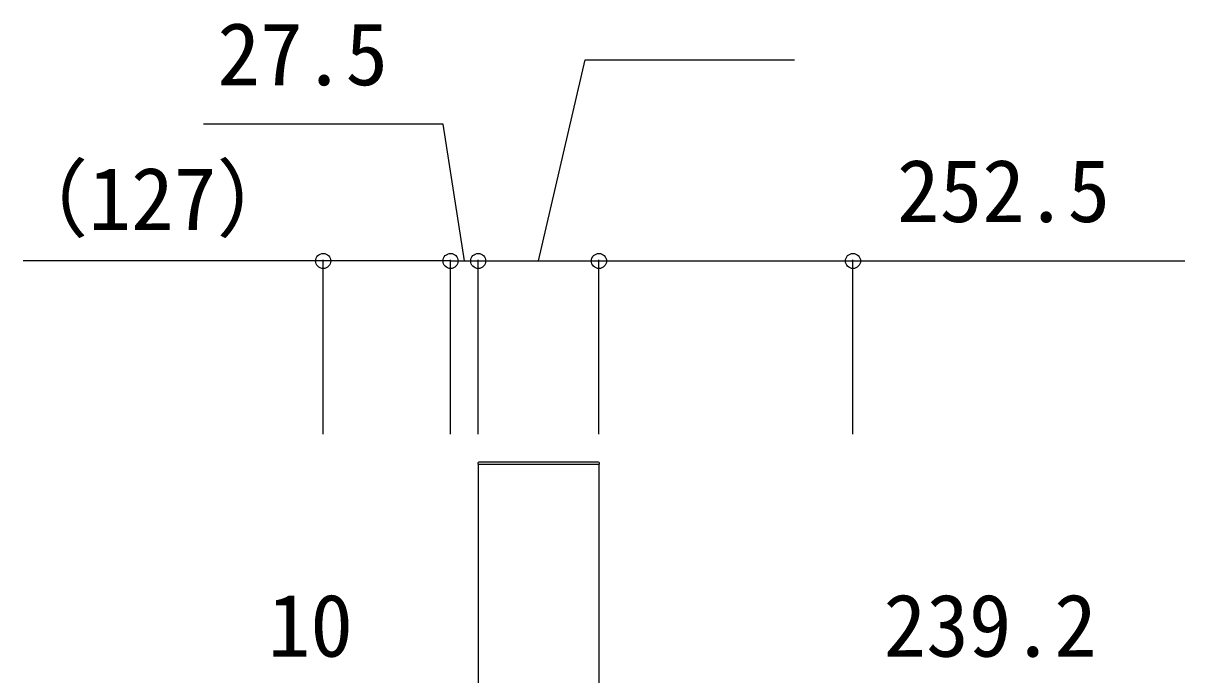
# Model space of a CAD drawing. Units: millimetres, scale not verified. Extents: x -4375 to 4375, y -6498 to 6471.
# Drawn here: x 2346 to 3500, y 2374 to 3022 of the extents above; entities that cross this region are included whole.
import ezdxf
from ezdxf.enums import TextEntityAlignment as Align

# ---------------------------------------------------------------- set-up
doc = ezdxf.new("R2010")
doc.units = ezdxf.units.MM
doc.header["$LTSCALE"] = 30
for name, color, linetype in [('0-2_YKK_13', 4, 'Continuous'), ('0-3_YKK_A1', 4, 'Continuous'), ('0-4_YKK_D', 6, 'Continuous')]:
    doc.layers.add(name, color=color, linetype=linetype)
doc.styles.add('ＭＳ ゴシック', font='')
doc.styles.get('ＭＳ ゴシック').set_extended_font_data('MS Gothic')

msp = doc.modelspace()

# ---------------------------------------------------------------- linework, layer by layer
at = {"layer": '0-2_YKK_13'}
for p, q in [((2798.5, 2583.52), (2917.5, 2583.52)), ((2917.44, 2585.52), (2798.56, 2585.52)), ((2827.5, 2583.51), (2888.5, 2583.51)), ((2917.5, 2583.52), (2918.5, 2583.52)), ((2918.5, 2583.52), (2918.44, 2584.58))]:
    msp.add_line(p, q, dxfattribs=at)
msp.add_lwpolyline([(2797.56, 2584.58), (2797.5, 2583.52), (2798.5, 2583.52)], dxfattribs=at)
for centre, start, end in [((2798.56, 2584.52), 90, 176.5), ((2917.44, 2584.52), 3.5, 90)]:
    msp.add_arc(centre, 1, start, end, dxfattribs=at)
at = {"layer": '0-3_YKK_A1'}
for p, q in [((2798, 2583.5), (2918, 2583.5)), ((2798, 2583.5), (2798, 983.5)), ((2802.5, 2583.5), (2883.5, 2583.5)), ((2918, 2583.5), (2918, 983.5))]:
    msp.add_line(p, q, dxfattribs=at)
at = {"layer": '0-4_YKK_D'}
for p, q in [((2643.9, 2613.52), (2643.9, 2786.52)), ((2770.5, 2785.52), (2740.5, 2785.52)), ((2770.5, 2613.52), (2770.5, 2786.52)), ((2770.5, 2613.52), (2770.5, 2786.52)), ((2770.5, 2785.52), (2798, 2785.52)), ((2770.5, 2785.52), (2798, 2785.52)), ((2798, 2613.52), (2798, 2786.52)), ((2798, 2613.52), (2798, 2786.52)), ((2798, 2785.52), (2918, 2785.52)), ((2798, 2785.52), (2828, 2785.52)), ((2918, 2613.52), (2918, 2786.52)), ((2918, 2613.52), (2918, 2786.52)), ((3170.5, 2613.52), (3170.5, 2786.52))]:
    msp.add_line(p, q, dxfattribs=at)
for points in [[(2858, 2785.52), (2904.33, 2985.52), (3112.4, 2985.52)], [(2784.25, 2785.52), (2763.07, 2921.52), (2525.06, 2921.52)], [(2770.5, 2785.52), (2643.9, 2785.52), (2345.72, 2785.52)], [(2918, 2785.52), (3170.5, 2785.52), (3500.33, 2785.52)]]:
    msp.add_lwpolyline(points, dxfattribs=at)
for centre in [(2643.9, 2785.52), (2770.5, 2785.52), (2770.5, 2785.52), (2798, 2785.52), (2798, 2785.52), (2918, 2785.52), (2918, 2785.52), (3170.5, 2785.52)]:
    msp.add_circle(centre, 7.5, dxfattribs=at)

# ---------------------------------------------------------------- texts
at = {"layer": '0-4_YKK_D', "style": 'ＭＳ ゴシック'}
for s, p in [('27.5', (2538.78, 2941.52)), ('（127）', (2325.51, 2797.66)), ('252.5', (3214.22, 2805.52)), ('10', (2588.71, 2373.5)), ('239.2', (3200.92, 2373.5))]:
    msp.add_text(s, height=62.32, dxfattribs=at).set_placement(p, align=Align.BOTTOM_LEFT)

doc.saveas('drawing.dxf')
